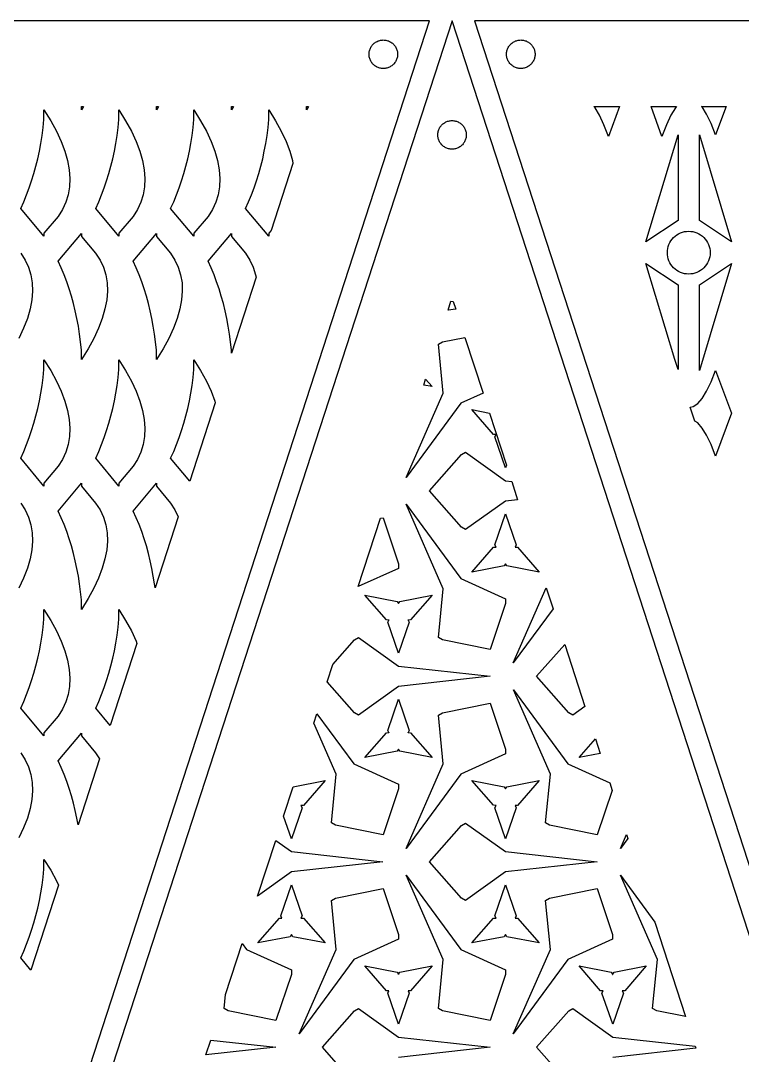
# Model space of a CAD drawing. Header units: metres. Extents: x 20 to 717, y 20 to 251.
# Drawn here: x 503.5 to 604.6, y 105.9 to 250.8 of the extents above; entities that cross this region are included whole.
import ezdxf

# ---------------------------------------------------------------- set-up
doc = ezdxf.new("R2010")
doc.units = ezdxf.units.M

msp = doc.modelspace()

# ---------------------------------------------------------------- linework, layer by layer
for p, q in [((560.772, 250.826), (410.772, 250.826)), ((485.772, 20.0001), (560.772, 250.826)), ((563.926, 250.826), (488.926, 20)), ((638.926, 20), (563.926, 250.826)), ((717.081, 250.826), (567.081, 250.826)), ((567.081, 250.826), (642.081, 20.0001)), ((553.228, 247.813), (553.336, 247.877)), ((553.336, 247.877), (553.449, 247.934)), ((553.449, 247.934), (553.564, 247.984)), ((553.564, 247.984), (553.682, 248.026)), ((553.682, 248.026), (553.802, 248.062)), ((553.802, 248.062), (553.925, 248.089)), ((553.925, 248.089), (554.049, 248.109)), ((554.049, 248.109), (554.174, 248.12)), ((554.174, 248.12), (554.3, 248.124)), ((554.3, 248.124), (554.425, 248.12)), ((554.425, 248.12), (554.55, 248.109)), ((554.55, 248.109), (554.674, 248.089)), ((554.674, 248.089), (554.797, 248.062)), ((554.797, 248.062), (554.917, 248.026)), ((554.917, 248.026), (555.036, 247.984)), ((555.036, 247.984), (555.152, 247.934)), ((555.152, 247.934), (555.263, 247.877)), ((555.263, 247.877), (555.372, 247.813)), ((572.481, 247.813), (572.589, 247.877)), ((572.589, 247.877), (572.701, 247.934)), ((572.701, 247.934), (572.817, 247.984)), ((572.817, 247.984), (572.935, 248.026)), ((572.935, 248.026), (573.055, 248.062)), ((573.055, 248.062), (573.178, 248.089)), ((573.178, 248.089), (573.302, 248.109)), ((573.302, 248.109), (573.427, 248.12)), ((573.427, 248.12), (573.552, 248.124)), ((573.552, 248.124), (573.678, 248.12)), ((573.678, 248.12), (573.803, 248.109)), ((573.803, 248.109), (573.927, 248.089)), ((573.927, 248.089), (574.05, 248.062)), ((574.05, 248.062), (574.171, 248.026)), ((574.171, 248.026), (574.289, 247.984)), ((574.289, 247.984), (574.404, 247.934)), ((574.404, 247.934), (574.516, 247.877)), ((574.516, 247.877), (574.625, 247.813)), ((552.316, 246.375), (552.335, 246.499)), ((552.335, 246.499), (552.363, 246.621)), ((552.363, 246.621), (552.398, 246.742)), ((552.398, 246.742), (552.44, 246.86)), ((552.44, 246.86), (552.49, 246.976)), ((552.49, 246.976), (552.547, 247.087)), ((552.547, 247.087), (552.611, 247.195)), ((552.611, 247.195), (552.682, 247.3)), ((552.682, 247.3), (552.758, 247.399)), ((552.758, 247.399), (552.842, 247.493)), ((552.842, 247.493), (552.931, 247.582)), ((552.931, 247.582), (553.025, 247.665)), ((553.025, 247.665), (553.124, 247.742)), ((553.124, 247.742), (553.228, 247.813)), ((555.372, 247.813), (555.475, 247.742)), ((555.475, 247.742), (555.575, 247.665)), ((555.575, 247.665), (555.669, 247.582)), ((555.669, 247.582), (555.757, 247.493)), ((555.757, 247.493), (555.841, 247.399)), ((555.841, 247.399), (555.917, 247.3)), ((555.917, 247.3), (555.989, 247.195)), ((555.989, 247.195), (556.052, 247.087)), ((556.052, 247.087), (556.11, 246.976)), ((556.11, 246.976), (556.16, 246.86)), ((556.16, 246.86), (556.202, 246.742)), ((556.202, 246.742), (556.237, 246.621)), ((556.237, 246.621), (556.264, 246.499)), ((556.264, 246.499), (556.284, 246.375)), ((571.569, 246.375), (571.589, 246.499)), ((571.589, 246.499), (571.616, 246.621)), ((571.616, 246.621), (571.651, 246.742)), ((571.651, 246.742), (571.693, 246.86)), ((571.693, 246.86), (571.743, 246.976)), ((571.743, 246.976), (571.8, 247.087)), ((571.8, 247.087), (571.864, 247.195)), ((571.864, 247.195), (571.935, 247.3)), ((571.935, 247.3), (572.011, 247.399)), ((572.011, 247.399), (572.095, 247.493)), ((572.095, 247.493), (572.183, 247.582)), ((572.183, 247.582), (572.278, 247.665)), ((572.278, 247.665), (572.378, 247.742)), ((572.378, 247.742), (572.481, 247.813)), ((574.625, 247.813), (574.728, 247.742)), ((574.728, 247.742), (574.828, 247.665)), ((574.828, 247.665), (574.922, 247.582)), ((574.922, 247.582), (575.01, 247.493)), ((575.01, 247.493), (575.094, 247.399)), ((575.094, 247.399), (575.171, 247.3)), ((575.171, 247.3), (575.242, 247.195)), ((575.242, 247.195), (575.305, 247.087)), ((575.305, 247.087), (575.363, 246.976)), ((575.363, 246.976), (575.413, 246.86)), ((575.413, 246.86), (575.455, 246.742)), ((575.455, 246.742), (575.49, 246.621)), ((575.49, 246.621), (575.517, 246.499)), ((575.517, 246.499), (575.537, 246.375)), ((552.3, 246.124), (552.304, 246.249)), ((552.304, 245.998), (552.3, 246.124)), ((552.304, 246.249), (552.316, 246.375)), ((552.316, 245.873), (552.304, 245.998)), ((552.335, 245.749), (552.316, 245.873)), ((552.363, 245.627), (552.335, 245.749)), ((552.398, 245.506), (552.363, 245.627)), ((552.44, 245.388), (552.398, 245.506)), ((552.49, 245.273), (552.44, 245.388)), ((552.547, 245.16), (552.49, 245.273)), ((552.611, 245.052), (552.547, 245.16)), ((552.682, 244.948), (552.611, 245.052)), ((555.989, 245.052), (555.917, 244.948)), ((556.052, 245.16), (555.989, 245.052)), ((556.11, 245.273), (556.052, 245.16)), ((556.16, 245.388), (556.11, 245.273)), ((556.202, 245.506), (556.16, 245.388)), ((556.237, 245.627), (556.202, 245.506)), ((556.264, 245.749), (556.237, 245.627)), ((556.284, 245.873), (556.264, 245.749)), ((556.284, 246.375), (556.295, 246.249)), ((556.295, 245.998), (556.284, 245.873)), ((556.295, 246.249), (556.3, 246.124)), ((556.3, 246.124), (556.295, 245.998)), ((571.552, 246.124), (571.557, 246.249)), ((571.557, 245.998), (571.552, 246.124)), ((571.557, 246.249), (571.569, 246.375)), ((571.569, 245.873), (571.557, 245.998)), ((571.589, 245.749), (571.569, 245.873)), ((571.616, 245.627), (571.589, 245.749)), ((571.651, 245.506), (571.616, 245.627)), ((571.693, 245.388), (571.651, 245.506)), ((571.743, 245.273), (571.693, 245.388)), ((571.8, 245.16), (571.743, 245.273)), ((571.864, 245.052), (571.8, 245.16)), ((571.935, 244.948), (571.864, 245.052)), ((575.242, 245.052), (575.171, 244.948)), ((575.305, 245.16), (575.242, 245.052)), ((575.363, 245.273), (575.305, 245.16)), ((575.413, 245.388), (575.363, 245.273)), ((575.455, 245.506), (575.413, 245.388)), ((575.49, 245.627), (575.455, 245.506)), ((575.517, 245.749), (575.49, 245.627)), ((575.537, 245.873), (575.517, 245.749)), ((575.537, 246.375), (575.548, 246.249)), ((575.548, 245.998), (575.537, 245.873)), ((575.548, 246.249), (575.552, 246.124)), ((575.552, 246.124), (575.548, 245.998)), ((552.758, 244.849), (552.682, 244.948)), ((552.842, 244.755), (552.758, 244.849)), ((552.931, 244.666), (552.842, 244.755)), ((553.025, 244.583), (552.931, 244.666)), ((553.124, 244.506), (553.025, 244.583)), ((553.228, 244.436), (553.124, 244.506)), ((553.336, 244.371), (553.228, 244.436)), ((553.449, 244.315), (553.336, 244.371)), ((553.564, 244.265), (553.449, 244.315)), ((553.682, 244.222), (553.564, 244.265)), ((553.802, 244.187), (553.682, 244.222)), ((553.925, 244.159), (553.802, 244.187)), ((554.049, 244.14), (553.925, 244.159)), ((554.174, 244.128), (554.049, 244.14)), ((554.3, 244.124), (554.174, 244.128)), ((554.425, 244.128), (554.3, 244.124)), ((554.55, 244.14), (554.425, 244.128)), ((554.674, 244.159), (554.55, 244.14)), ((554.797, 244.187), (554.674, 244.159)), ((554.917, 244.222), (554.797, 244.187)), ((555.036, 244.265), (554.917, 244.222)), ((555.152, 244.315), (555.036, 244.265)), ((555.263, 244.371), (555.152, 244.315)), ((555.372, 244.436), (555.263, 244.371)), ((555.475, 244.506), (555.372, 244.436)), ((555.575, 244.583), (555.475, 244.506)), ((555.669, 244.666), (555.575, 244.583)), ((555.757, 244.755), (555.669, 244.666)), ((555.841, 244.849), (555.757, 244.755)), ((555.917, 244.948), (555.841, 244.849)), ((572.011, 244.849), (571.935, 244.948)), ((572.095, 244.755), (572.011, 244.849)), ((572.183, 244.666), (572.095, 244.755)), ((572.278, 244.583), (572.183, 244.666)), ((572.378, 244.506), (572.278, 244.583)), ((572.481, 244.436), (572.378, 244.506)), ((572.589, 244.371), (572.481, 244.436)), ((572.701, 244.315), (572.589, 244.371)), ((572.817, 244.265), (572.701, 244.315)), ((572.935, 244.222), (572.817, 244.265)), ((573.055, 244.187), (572.935, 244.222)), ((573.178, 244.159), (573.055, 244.187)), ((573.302, 244.14), (573.178, 244.159)), ((573.427, 244.128), (573.302, 244.14)), ((573.552, 244.124), (573.427, 244.128)), ((573.678, 244.128), (573.552, 244.124)), ((573.803, 244.14), (573.678, 244.128)), ((573.927, 244.159), (573.803, 244.14)), ((574.05, 244.187), (573.927, 244.159)), ((574.171, 244.222), (574.05, 244.187)), ((574.289, 244.265), (574.171, 244.222)), ((574.404, 244.315), (574.289, 244.265)), ((574.516, 244.371), (574.404, 244.315)), ((574.625, 244.436), (574.516, 244.371)), ((574.728, 244.506), (574.625, 244.436)), ((574.828, 244.583), (574.728, 244.506)), ((574.922, 244.666), (574.828, 244.583)), ((575.01, 244.755), (574.922, 244.666)), ((575.094, 244.849), (575.01, 244.755)), ((575.171, 244.948), (575.094, 244.849)), ((506.775, 236.969), (506.775, 238.315)), ((506.775, 238.315), (507.711, 236.801)), ((512.026, 238.826), (512.328, 238.826)), ((512.328, 238.826), (512.026, 238.337)), ((512.026, 238.337), (512.026, 238.826)), ((517.276, 236.969), (517.276, 238.315)), ((517.276, 238.315), (518.211, 236.801)), ((522.526, 238.826), (522.828, 238.826)), ((522.828, 238.826), (522.526, 238.337)), ((522.526, 238.337), (522.526, 238.826)), ((527.776, 236.969), (527.776, 238.315)), ((527.776, 238.315), (528.711, 236.801)), ((533.026, 238.826), (533.328, 238.826)), ((533.328, 238.826), (533.026, 238.337)), ((533.026, 238.337), (533.026, 238.826)), ((538.276, 236.969), (538.276, 238.314)), ((538.276, 238.314), (539.211, 236.801)), ((543.526, 238.826), (543.828, 238.826)), ((543.828, 238.826), (543.526, 238.337)), ((543.526, 238.337), (543.526, 238.826)), ((583.956, 238.625), (583.791, 238.826)), ((583.791, 238.826), (587.36, 238.826)), ((584.581, 237.572), (583.956, 238.625)), ((587.36, 238.826), (585.831, 234.581)), ((591.801, 238.826), (595.371, 238.826)), ((593.331, 234.581), (591.801, 238.826)), ((595.206, 238.625), (594.581, 237.572)), ((595.371, 238.826), (595.206, 238.625)), ((598.956, 238.748), (598.888, 238.826)), ((598.888, 238.826), (602.331, 238.826)), ((599.581, 237.736), (598.956, 238.748)), ((600.206, 236.429), (599.581, 237.736)), ((602.331, 238.826), (600.831, 234.826)), ((506.657, 235.841), (506.775, 236.969)), ((507.711, 236.801), (508.512, 235.328)), ((517.157, 235.841), (517.276, 236.969)), ((518.211, 236.801), (519.013, 235.328)), ((527.657, 235.841), (527.776, 236.969)), ((528.711, 236.801), (529.513, 235.328)), ((538.157, 235.841), (538.276, 236.969)), ((539.211, 236.801), (540.012, 235.328)), ((562.468, 236.195), (562.557, 236.284)), ((562.557, 236.284), (562.652, 236.367)), ((562.652, 236.367), (562.751, 236.444)), ((562.751, 236.444), (562.855, 236.515)), ((562.855, 236.515), (562.962, 236.579)), ((562.962, 236.579), (563.075, 236.636)), ((563.075, 236.636), (563.19, 236.686)), ((563.19, 236.686), (563.308, 236.728)), ((563.308, 236.728), (563.429, 236.763)), ((563.429, 236.763), (563.551, 236.791)), ((563.551, 236.791), (563.675, 236.81)), ((563.675, 236.81), (563.8, 236.822)), ((563.8, 236.822), (563.926, 236.826)), ((563.926, 236.826), (564.052, 236.822)), ((564.052, 236.822), (564.177, 236.81)), ((564.177, 236.81), (564.301, 236.791)), ((564.301, 236.791), (564.423, 236.763)), ((564.423, 236.763), (564.544, 236.728)), ((564.544, 236.728), (564.663, 236.686)), ((564.663, 236.686), (564.778, 236.636)), ((564.778, 236.636), (564.89, 236.579)), ((564.89, 236.579), (564.998, 236.515)), ((564.998, 236.515), (565.102, 236.444)), ((565.102, 236.444), (565.201, 236.367)), ((565.201, 236.367), (565.295, 236.284)), ((565.295, 236.284), (565.384, 236.195)), ((585.206, 236.224), (584.581, 237.572)), ((594.581, 237.572), (593.956, 236.224)), ((600.831, 234.826), (600.206, 236.429)), ((506.51, 234.73), (506.657, 235.841)), ((508.512, 235.328), (509.172, 233.907)), ((517.01, 234.73), (517.157, 235.841)), ((519.013, 235.328), (519.672, 233.907)), ((527.51, 234.73), (527.657, 235.841)), ((529.513, 235.328), (530.172, 233.907)), ((538.011, 234.73), (538.157, 235.841)), ((540.012, 235.328), (540.672, 233.907)), ((561.926, 234.826), (561.93, 234.952)), ((561.93, 234.701), (561.926, 234.826)), ((561.93, 234.952), (561.942, 235.077)), ((561.942, 235.077), (561.961, 235.201)), ((561.961, 235.201), (561.989, 235.324)), ((561.989, 235.324), (562.024, 235.444)), ((562.024, 235.444), (562.067, 235.562)), ((562.067, 235.562), (562.117, 235.678)), ((562.117, 235.678), (562.173, 235.79)), ((562.173, 235.79), (562.238, 235.898)), ((562.238, 235.898), (562.308, 236.002)), ((562.308, 236.002), (562.385, 236.101)), ((562.385, 236.101), (562.468, 236.195)), ((565.384, 236.195), (565.467, 236.101)), ((565.467, 236.101), (565.544, 236.002)), ((565.544, 236.002), (565.615, 235.898)), ((565.615, 235.898), (565.679, 235.79)), ((565.679, 235.79), (565.736, 235.678)), ((565.736, 235.678), (565.786, 235.562)), ((565.786, 235.562), (565.829, 235.444)), ((565.829, 235.444), (565.864, 235.324)), ((565.864, 235.324), (565.891, 235.201)), ((565.891, 235.201), (565.911, 235.077)), ((565.911, 235.077), (565.922, 234.952)), ((565.922, 234.952), (565.926, 234.826)), ((565.926, 234.826), (565.922, 234.701)), ((585.831, 234.581), (585.206, 236.224)), ((591.081, 219.826), (595.581, 234.825)), ((593.956, 236.224), (593.331, 234.581)), ((595.581, 234.825), (595.581, 222.826)), ((598.581, 222.826), (598.581, 234.825)), ((598.581, 234.825), (603.081, 219.826)), ((506.134, 232.557), (506.336, 233.635)), ((506.336, 233.635), (506.51, 234.73)), ((509.172, 233.907), (509.691, 232.537)), ((516.634, 232.557), (516.836, 233.635)), ((516.836, 233.635), (517.01, 234.73)), ((519.672, 233.907), (520.192, 232.537)), ((527.135, 232.557), (527.336, 233.635)), ((527.336, 233.635), (527.51, 234.73)), ((530.172, 233.907), (530.692, 232.537)), ((537.635, 232.557), (537.836, 233.635)), ((537.836, 233.635), (538.011, 234.73)), ((540.672, 233.907), (541.191, 232.537)), ((561.942, 234.576), (561.93, 234.701)), ((561.961, 234.451), (561.942, 234.576)), ((561.989, 234.329), (561.961, 234.451)), ((562.024, 234.208), (561.989, 234.329)), ((562.067, 234.09), (562.024, 234.208)), ((562.117, 233.975), (562.067, 234.09)), ((562.173, 233.863), (562.117, 233.975)), ((562.238, 233.755), (562.173, 233.863)), ((562.308, 233.651), (562.238, 233.755)), ((562.385, 233.551), (562.308, 233.651)), ((562.468, 233.457), (562.385, 233.551)), ((562.557, 233.368), (562.468, 233.457)), ((565.384, 233.457), (565.295, 233.368)), ((565.467, 233.551), (565.384, 233.457)), ((565.544, 233.651), (565.467, 233.551)), ((565.615, 233.755), (565.544, 233.651)), ((565.679, 233.863), (565.615, 233.755)), ((565.736, 233.975), (565.679, 233.863)), ((565.786, 234.09), (565.736, 233.975)), ((565.829, 234.208), (565.786, 234.09)), ((565.864, 234.329), (565.829, 234.208)), ((565.891, 234.451), (565.864, 234.329)), ((565.911, 234.576), (565.891, 234.451)), ((565.922, 234.701), (565.911, 234.576)), ((505.905, 231.494), (506.134, 232.557)), ((509.691, 232.537), (510.069, 231.217)), ((516.405, 231.494), (516.634, 232.557)), ((520.192, 232.537), (520.569, 231.217)), ((526.905, 231.494), (527.135, 232.557)), ((530.692, 232.537), (531.069, 231.217)), ((537.405, 231.494), (537.635, 232.557)), ((541.191, 232.537), (541.569, 231.217)), ((562.652, 233.285), (562.557, 233.368)), ((562.751, 233.208), (562.652, 233.285)), ((562.855, 233.138), (562.751, 233.208)), ((562.962, 233.074), (562.855, 233.138)), ((563.075, 233.017), (562.962, 233.074)), ((563.19, 232.967), (563.075, 233.017)), ((563.308, 232.924), (563.19, 232.967)), ((563.429, 232.889), (563.308, 232.924)), ((563.551, 232.862), (563.429, 232.889)), ((563.675, 232.842), (563.551, 232.862)), ((563.8, 232.83), (563.675, 232.842)), ((563.926, 232.826), (563.8, 232.83)), ((564.052, 232.83), (563.926, 232.826)), ((564.177, 232.842), (564.052, 232.83)), ((564.301, 232.862), (564.177, 232.842)), ((564.423, 232.889), (564.301, 232.862)), ((564.544, 232.924), (564.423, 232.889)), ((564.663, 232.967), (564.544, 232.924)), ((564.778, 233.017), (564.663, 232.967)), ((564.89, 233.074), (564.778, 233.017)), ((564.998, 233.138), (564.89, 233.074)), ((565.102, 233.208), (564.998, 233.138)), ((565.201, 233.285), (565.102, 233.208)), ((565.295, 233.368), (565.201, 233.285)), ((505.647, 230.449), (505.905, 231.494)), ((510.069, 231.217), (510.305, 229.948)), ((516.147, 230.449), (516.405, 231.494)), ((520.569, 231.217), (520.805, 229.948)), ((526.647, 230.449), (526.905, 231.494)), ((531.069, 231.217), (531.305, 229.948)), ((537.147, 230.449), (537.405, 231.494)), ((541.647, 230.798), (538.607, 221.442)), ((541.569, 231.217), (541.647, 230.798)), ((505.047, 228.406), (505.361, 229.419)), ((505.361, 229.419), (505.647, 230.449)), ((510.305, 229.948), (510.4, 228.731)), ((515.547, 228.406), (515.861, 229.419)), ((515.861, 229.419), (516.147, 230.449)), ((520.805, 229.948), (520.9, 228.731)), ((526.048, 228.406), (526.362, 229.419)), ((526.362, 229.419), (526.647, 230.449)), ((531.305, 229.948), (531.4, 228.731)), ((536.548, 228.406), (536.862, 229.419)), ((536.862, 229.419), (537.147, 230.449)), ((504.705, 227.41), (505.047, 228.406)), ((510.4, 228.731), (510.354, 227.563)), ((515.206, 227.41), (515.547, 228.406)), ((520.9, 228.731), (520.854, 227.563)), ((525.706, 227.41), (526.048, 228.406)), ((531.4, 228.731), (531.354, 227.563)), ((536.206, 227.41), (536.548, 228.406)), ((503.94, 225.467), (504.336, 226.43)), ((504.336, 226.43), (504.705, 227.41)), ((510.166, 226.446), (509.838, 225.381)), ((510.354, 227.563), (510.166, 226.446)), ((514.44, 225.467), (514.837, 226.43)), ((514.837, 226.43), (515.206, 227.41)), ((520.666, 226.446), (520.339, 225.381)), ((520.854, 227.563), (520.666, 226.446)), ((524.94, 225.467), (525.337, 226.43)), ((525.337, 226.43), (525.706, 227.41)), ((531.166, 226.446), (530.839, 225.381)), ((531.354, 227.563), (531.166, 226.446)), ((535.44, 225.467), (535.837, 226.43)), ((535.837, 226.43), (536.206, 227.41)), ((503.515, 224.522), (503.94, 225.467)), ((509.838, 225.381), (509.369, 224.367)), ((514.015, 224.522), (514.44, 225.467)), ((520.339, 225.381), (519.869, 224.367)), ((524.516, 224.522), (524.94, 225.467)), ((530.839, 225.381), (530.369, 224.367)), ((535.016, 224.522), (535.44, 225.467)), ((506.768, 220.624), (503.515, 224.522)), ((508.758, 223.402), (506.768, 221.039)), ((509.369, 224.367), (508.758, 223.402)), ((517.269, 220.624), (514.015, 224.522)), ((519.258, 223.402), (517.269, 221.039)), ((519.869, 224.367), (519.258, 223.402)), ((527.769, 220.624), (524.516, 224.522)), ((529.758, 223.402), (527.769, 221.039)), ((530.369, 224.367), (529.758, 223.402)), ((538.268, 220.624), (535.016, 224.522)), ((595.581, 222.826), (591.081, 219.826)), ((603.081, 219.826), (598.581, 222.826)), ((506.768, 221.039), (506.768, 220.624)), ((508.765, 217.131), (512.018, 221.028)), ((512.018, 221.028), (512.018, 220.613)), ((512.018, 220.613), (514.008, 218.25)), ((517.269, 221.039), (517.269, 220.624)), ((519.265, 217.131), (522.518, 221.028)), ((522.518, 221.028), (522.518, 220.613)), ((522.518, 220.613), (524.508, 218.25)), ((527.769, 221.039), (527.769, 220.624)), ((529.765, 217.131), (533.018, 221.028)), ((533.018, 221.028), (533.018, 220.613)), ((533.018, 220.613), (535.009, 218.25)), ((538.607, 221.442), (538.268, 221.039)), ((538.268, 221.039), (538.268, 220.624)), ((594.761, 220.23), (594.96, 220.447)), ((594.96, 220.447), (595.177, 220.646)), ((595.177, 220.646), (595.414, 220.82)), ((595.414, 220.82), (595.667, 220.972)), ((595.667, 220.972), (595.932, 221.098)), ((595.932, 221.098), (596.21, 221.197)), ((596.21, 221.197), (596.496, 221.269)), ((596.496, 221.269), (596.787, 221.312)), ((596.787, 221.312), (597.081, 221.326)), ((597.081, 221.326), (597.375, 221.312)), ((597.375, 221.312), (597.666, 221.269)), ((597.666, 221.269), (597.952, 221.197)), ((597.952, 221.197), (598.229, 221.098)), ((598.229, 221.098), (598.495, 220.972)), ((598.495, 220.972), (598.748, 220.82)), ((598.748, 220.82), (598.984, 220.646)), ((598.984, 220.646), (599.202, 220.447)), ((599.202, 220.447), (599.4, 220.23)), ((594.095, 218.62), (594.138, 218.911)), ((594.138, 218.911), (594.21, 219.197)), ((594.21, 219.197), (594.309, 219.475)), ((594.309, 219.475), (594.435, 219.74)), ((594.435, 219.74), (594.587, 219.993)), ((594.587, 219.993), (594.761, 220.23)), ((599.4, 220.23), (599.575, 219.993)), ((599.575, 219.993), (599.726, 219.74)), ((599.726, 219.74), (599.852, 219.475)), ((599.852, 219.475), (599.952, 219.197)), ((599.952, 219.197), (600.023, 218.911)), ((600.023, 218.911), (600.066, 218.62)), ((503.508, 218.25), (504.119, 217.286)), ((514.008, 218.25), (514.619, 217.286)), ((524.508, 218.25), (525.119, 217.286)), ((535.009, 218.25), (535.619, 217.286)), ((594.081, 218.326), (594.095, 218.62)), ((594.095, 218.032), (594.081, 218.326)), ((594.138, 217.741), (594.095, 218.032)), ((594.21, 217.455), (594.138, 217.741)), ((594.309, 217.178), (594.21, 217.455)), ((599.952, 217.455), (599.852, 217.178)), ((600.023, 217.741), (599.952, 217.455)), ((600.066, 218.032), (600.023, 217.741)), ((600.066, 218.62), (600.081, 218.326)), ((600.081, 218.326), (600.066, 218.032)), ((504.119, 217.286), (504.588, 216.272)), ((504.588, 216.272), (504.916, 215.205)), ((509.19, 216.186), (508.765, 217.131)), ((509.587, 215.222), (509.19, 216.186)), ((514.619, 217.286), (515.088, 216.272)), ((515.088, 216.272), (515.416, 215.205)), ((519.69, 216.186), (519.265, 217.131)), ((520.087, 215.222), (519.69, 216.186)), ((525.119, 217.286), (525.588, 216.272)), ((525.588, 216.272), (525.917, 215.205)), ((530.19, 216.186), (529.765, 217.131)), ((530.587, 215.222), (530.19, 216.186)), ((535.619, 217.286), (536.088, 216.272)), ((536.088, 216.272), (536.417, 215.205)), ((595.118, 203.369), (591.081, 216.826)), ((591.081, 216.826), (595.581, 213.826)), ((594.435, 216.912), (594.309, 217.178)), ((594.587, 216.659), (594.435, 216.912)), ((594.761, 216.423), (594.587, 216.659)), ((594.96, 216.205), (594.761, 216.423)), ((595.177, 216.007), (594.96, 216.205)), ((595.414, 215.832), (595.177, 216.007)), ((598.581, 213.826), (603.081, 216.826)), ((603.081, 216.826), (598.581, 201.827)), ((598.984, 216.007), (598.748, 215.832)), ((599.202, 216.205), (598.984, 216.007)), ((599.4, 216.423), (599.202, 216.205)), ((599.575, 216.659), (599.4, 216.423)), ((599.726, 216.912), (599.575, 216.659)), ((599.852, 217.178), (599.726, 216.912)), ((504.916, 215.205), (505.104, 214.089)), ((509.956, 214.242), (509.587, 215.222)), ((515.416, 215.205), (515.604, 214.089)), ((520.456, 214.242), (520.087, 215.222)), ((525.917, 215.205), (526.105, 214.089)), ((530.956, 214.242), (530.587, 215.222)), ((536.473, 214.874), (533.026, 204.266)), ((536.417, 215.205), (536.473, 214.874)), ((595.667, 215.681), (595.414, 215.832)), ((595.932, 215.555), (595.667, 215.681)), ((596.21, 215.455), (595.932, 215.555)), ((596.496, 215.384), (596.21, 215.455)), ((596.787, 215.341), (596.496, 215.384)), ((597.081, 215.326), (596.787, 215.341)), ((597.375, 215.341), (597.081, 215.326)), ((597.666, 215.384), (597.375, 215.341)), ((597.952, 215.455), (597.666, 215.384)), ((598.229, 215.555), (597.952, 215.455)), ((598.495, 215.681), (598.229, 215.555)), ((598.748, 215.832), (598.495, 215.681)), ((505.104, 214.089), (505.149, 212.923)), ((510.298, 213.245), (509.956, 214.242)), ((510.612, 212.233), (510.298, 213.245)), ((515.604, 214.089), (515.649, 212.923)), ((520.798, 213.245), (520.456, 214.242)), ((521.112, 212.233), (520.798, 213.245)), ((526.105, 214.089), (526.149, 212.923)), ((531.298, 213.245), (530.956, 214.242)), ((531.612, 212.233), (531.298, 213.245)), ((595.581, 213.826), (595.581, 201.945)), ((598.581, 201.827), (598.581, 213.826)), ((505.054, 211.704), (504.819, 210.435)), ((505.149, 212.923), (505.054, 211.704)), ((510.897, 211.202), (510.612, 212.233)), ((515.554, 211.704), (515.319, 210.435)), ((515.649, 212.923), (515.554, 211.704)), ((521.397, 211.202), (521.112, 212.233)), ((526.054, 211.704), (525.819, 210.435)), ((526.149, 212.923), (526.054, 211.704)), ((531.898, 211.202), (531.612, 212.233)), ((504.819, 210.435), (504.441, 209.115)), ((511.155, 210.157), (510.897, 211.202)), ((515.319, 210.435), (514.941, 209.115)), ((521.655, 210.157), (521.397, 211.202)), ((525.819, 210.435), (525.441, 209.115)), ((532.156, 210.157), (531.898, 211.202)), ((563.371, 210.282), (563.779, 211.539)), ((564.444, 210.401), (563.371, 210.282)), ((563.779, 211.539), (564.084, 211.505)), ((564.084, 211.505), (564.444, 210.401)), ((504.441, 209.115), (503.921, 207.745)), ((511.385, 209.095), (511.155, 210.157)), ((511.586, 208.017), (511.385, 209.095)), ((514.941, 209.115), (514.422, 207.745)), ((521.885, 209.095), (521.655, 210.157)), ((522.086, 208.017), (521.885, 209.095)), ((525.441, 209.115), (524.922, 207.745)), ((532.385, 209.095), (532.156, 210.157)), ((532.587, 208.017), (532.385, 209.095)), ((503.921, 207.745), (503.262, 206.324)), ((511.761, 206.922), (511.586, 208.017)), ((514.422, 207.745), (513.762, 206.324)), ((522.261, 206.922), (522.086, 208.017)), ((524.922, 207.745), (524.262, 206.324)), ((532.761, 206.922), (532.587, 208.017)), ((511.908, 205.811), (511.761, 206.922)), ((513.762, 206.324), (512.961, 204.852)), ((522.408, 205.811), (522.261, 206.922)), ((524.262, 206.324), (523.461, 204.852)), ((532.908, 205.811), (532.761, 206.922)), ((562.587, 205.826), (565.723, 206.462)), ((565.723, 206.462), (568.264, 198.642)), ((512.026, 204.683), (511.908, 205.811)), ((512.961, 204.852), (512.026, 203.337)), ((512.026, 203.337), (512.026, 204.683)), ((522.526, 204.683), (522.408, 205.811)), ((523.461, 204.852), (522.526, 203.337)), ((522.526, 203.337), (522.526, 204.683)), ((533.026, 204.683), (532.908, 205.811)), ((533.026, 204.266), (533.026, 204.683)), ((562.024, 205.501), (562.587, 205.826)), ((562.697, 198.653), (562.024, 205.501)), ((506.775, 201.969), (506.775, 203.315)), ((506.775, 203.315), (507.711, 201.801)), ((517.276, 201.969), (517.276, 203.315)), ((517.276, 203.315), (518.211, 201.801)), ((527.776, 201.969), (527.776, 203.315)), ((527.776, 203.315), (528.711, 201.801)), ((595.581, 201.945), (595.118, 203.369)), ((506.657, 200.841), (506.775, 201.969)), ((507.711, 201.801), (508.512, 200.328)), ((517.157, 200.841), (517.276, 201.969)), ((518.211, 201.801), (519.013, 200.328)), ((527.657, 200.841), (527.776, 201.969)), ((528.711, 201.801), (529.513, 200.328)), ((600.206, 200.224), (600.831, 201.826)), ((600.831, 201.826), (603.081, 195.826)), ((506.51, 199.73), (506.657, 200.841)), ((508.512, 200.328), (509.172, 198.907)), ((517.01, 199.73), (517.157, 200.841)), ((519.013, 200.328), (519.672, 198.907)), ((527.51, 199.73), (527.657, 200.841)), ((529.513, 200.328), (530.172, 198.907)), ((559.959, 199.783), (560.224, 200.6)), ((560.224, 200.6), (561.135, 199.553)), ((599.581, 198.916), (600.206, 200.224)), ((506.134, 197.557), (506.336, 198.635)), ((506.336, 198.635), (506.51, 199.73)), ((509.172, 198.907), (509.691, 197.537)), ((516.634, 197.557), (516.836, 198.635)), ((516.836, 198.635), (517.01, 199.73)), ((519.672, 198.907), (520.192, 197.537)), ((527.135, 197.557), (527.336, 198.635)), ((527.336, 198.635), (527.51, 199.73)), ((530.172, 198.907), (530.692, 197.537)), ((557.511, 186.832), (562.697, 198.653)), ((561.135, 199.553), (559.959, 199.783)), ((568.264, 198.642), (565.157, 197.234)), ((598.956, 197.904), (599.581, 198.916)), ((505.905, 196.494), (506.134, 197.557)), ((509.691, 197.537), (510.069, 196.217)), ((516.405, 196.494), (516.634, 197.557)), ((520.192, 197.537), (520.569, 196.217)), ((526.905, 196.494), (527.135, 197.557)), ((530.761, 197.295), (527.193, 186.314)), ((530.692, 197.537), (530.761, 197.295)), ((565.157, 197.234), (557.511, 186.832)), ((597.706, 196.765), (598.331, 197.187)), ((598.331, 197.187), (598.956, 197.904)), ((505.647, 195.449), (505.905, 196.494)), ((510.069, 196.217), (510.305, 194.948)), ((516.147, 195.449), (516.405, 196.494)), ((520.569, 196.217), (520.805, 194.948)), ((526.647, 195.449), (526.905, 196.494)), ((569.739, 192.859), (566.717, 196.332)), ((566.717, 196.332), (569.17, 195.854)), ((569.17, 195.854), (571.549, 188.533)), ((597.292, 196.681), (597.706, 196.765)), ((597.921, 194.742), (597.292, 196.681)), ((603.081, 195.826), (600.831, 189.826)), ((505.047, 193.406), (505.361, 194.419)), ((505.361, 194.419), (505.647, 195.449)), ((510.305, 194.948), (510.4, 193.731)), ((515.547, 193.406), (515.861, 194.419)), ((515.861, 194.419), (516.147, 195.449)), ((520.805, 194.948), (520.9, 193.731)), ((526.048, 193.406), (526.362, 194.419)), ((526.362, 194.419), (526.647, 195.449)), ((598.331, 194.466), (597.921, 194.742)), ((598.956, 193.748), (598.331, 194.466)), ((504.705, 192.41), (505.047, 193.406)), ((510.4, 193.731), (510.354, 192.563)), ((515.206, 192.41), (515.547, 193.406)), ((520.9, 193.731), (520.854, 192.563)), ((525.706, 192.41), (526.048, 193.406)), ((570.083, 192.84), (569.739, 192.859)), ((569.929, 192.528), (570.085, 192.834)), ((570.09, 192.845), (570.083, 192.84)), ((570.085, 192.834), (570.094, 192.84)), ((570.087, 192.84), (570.09, 192.845)), ((570.094, 192.84), (570.087, 192.84)), ((599.581, 192.736), (598.956, 193.748)), ((503.94, 190.467), (504.336, 191.43)), ((504.336, 191.43), (504.705, 192.41)), ((510.166, 191.446), (509.838, 190.381)), ((510.354, 192.563), (510.166, 191.446)), ((514.44, 190.467), (514.837, 191.43)), ((514.837, 191.43), (515.206, 192.41)), ((520.666, 191.446), (520.339, 190.381)), ((520.854, 192.563), (520.666, 191.446)), ((524.94, 190.467), (525.337, 191.43)), ((525.337, 191.43), (525.706, 192.41)), ((571.426, 188.175), (569.929, 192.528)), ((600.206, 191.429), (599.581, 192.736)), ((600.831, 189.826), (600.206, 191.429)), ((503.515, 189.522), (503.94, 190.467)), ((509.838, 190.381), (509.369, 189.367)), ((514.015, 189.522), (514.44, 190.467)), ((520.339, 190.381), (519.869, 189.367)), ((524.516, 189.522), (524.94, 190.467)), ((560.76, 184.952), (565.269, 190.054)), ((565.269, 190.054), (565.832, 190.379)), ((565.832, 190.379), (571.425, 186.373)), ((506.768, 185.624), (503.515, 189.522)), ((509.369, 189.367), (508.758, 188.402)), ((517.269, 185.624), (514.015, 189.522)), ((519.869, 189.367), (519.258, 188.402)), ((527.193, 186.314), (524.516, 189.522)), ((571.549, 188.533), (571.426, 188.175)), ((508.758, 188.402), (506.768, 186.039)), ((519.258, 188.402), (517.269, 186.039)), ((506.768, 186.039), (506.768, 185.624)), ((508.765, 182.131), (512.018, 186.028)), ((512.018, 186.028), (512.018, 185.613)), ((512.018, 185.613), (514.008, 183.25)), ((517.269, 186.039), (517.269, 185.624)), ((519.265, 182.131), (522.518, 186.028)), ((522.518, 186.028), (522.518, 185.613)), ((522.518, 185.613), (524.508, 183.25)), ((571.425, 186.373), (572.282, 186.278)), ((572.282, 186.278), (573.113, 183.719)), ((565.27, 179.85), (560.76, 184.952)), ((503.508, 183.25), (504.119, 182.286)), ((514.008, 183.25), (514.619, 182.286)), ((524.508, 183.25), (525.119, 182.286)), ((562.698, 171.251), (557.512, 183.071)), ((557.512, 183.071), (565.156, 172.671)), ((571.425, 183.533), (565.832, 179.526)), ((573.113, 183.719), (571.425, 183.533)), ((504.119, 182.286), (504.588, 181.272)), ((504.588, 181.272), (504.916, 180.205)), ((509.19, 181.186), (508.765, 182.131)), ((514.619, 182.286), (515.088, 181.272)), ((515.088, 181.272), (515.416, 180.205)), ((519.69, 181.186), (519.265, 182.131)), ((525.569, 181.315), (522.335, 171.362)), ((525.119, 182.286), (525.569, 181.315)), ((553.897, 181.125), (554.259, 181.199)), ((554.259, 181.199), (556.423, 174.745)), ((569.929, 177.377), (571.426, 181.729)), ((571.426, 181.729), (572.922, 177.377)), ((504.916, 180.205), (505.104, 179.089)), ((509.587, 180.222), (509.19, 181.186)), ((509.956, 179.242), (509.587, 180.222)), ((515.416, 180.205), (515.604, 179.089)), ((520.087, 180.222), (519.69, 181.186)), ((520.456, 179.242), (520.087, 180.222)), ((550.781, 171.536), (553.897, 181.125)), ((565.832, 179.526), (565.27, 179.85)), ((505.104, 179.089), (505.149, 177.923)), ((510.298, 178.245), (509.956, 179.242)), ((515.604, 179.089), (515.649, 177.923)), ((520.798, 178.245), (520.456, 179.242)), ((505.149, 177.923), (505.054, 176.704)), ((510.612, 177.233), (510.298, 178.245)), ((510.897, 176.202), (510.612, 177.233)), ((515.649, 177.923), (515.554, 176.704)), ((521.112, 177.233), (520.798, 178.245)), ((521.397, 176.202), (521.112, 177.233)), ((566.717, 173.573), (569.738, 177.045)), ((569.738, 177.045), (570.083, 177.064)), ((570.085, 177.07), (569.929, 177.377)), ((570.083, 177.064), (570.09, 177.059)), ((570.093, 177.065), (570.085, 177.07)), ((570.087, 177.064), (570.093, 177.065)), ((570.09, 177.059), (570.087, 177.064)), ((572.767, 177.069), (572.759, 177.065)), ((572.759, 177.065), (572.764, 177.064)), ((572.764, 177.064), (572.761, 177.059)), ((572.761, 177.059), (572.771, 177.064)), ((572.922, 177.377), (572.767, 177.069)), ((572.771, 177.064), (573.114, 177.045)), ((573.114, 177.045), (576.135, 173.573)), ((504.819, 175.435), (504.441, 174.115)), ((505.054, 176.704), (504.819, 175.435)), ((511.155, 175.157), (510.897, 176.202)), ((515.319, 175.435), (514.941, 174.115)), ((515.554, 176.704), (515.319, 175.435)), ((521.655, 175.157), (521.397, 176.202)), ((504.441, 174.115), (503.921, 172.745)), ((511.385, 174.095), (511.155, 175.157)), ((511.586, 173.017), (511.385, 174.095)), ((514.941, 174.115), (514.422, 172.745)), ((521.885, 174.095), (521.655, 175.157)), ((522.086, 173.017), (521.885, 174.095)), ((556.423, 174.093), (550.781, 171.536)), ((556.423, 174.745), (556.423, 174.093)), ((571.235, 174.452), (566.717, 173.573)), ((571.422, 174.74), (571.235, 174.452)), ((571.426, 174.746), (571.422, 174.752)), ((571.422, 174.752), (571.422, 174.74)), ((571.429, 174.751), (571.426, 174.746)), ((571.429, 174.741), (571.429, 174.751)), ((571.618, 174.453), (571.429, 174.741)), ((576.135, 173.573), (571.618, 174.453)), ((503.921, 172.745), (503.262, 171.324)), ((511.761, 171.922), (511.586, 173.017)), ((514.422, 172.745), (513.762, 171.324)), ((522.261, 171.922), (522.086, 173.017)), ((565.156, 172.671), (571.422, 169.83)), ((511.908, 170.811), (511.761, 171.922)), ((513.762, 171.324), (512.961, 169.852)), ((522.335, 171.362), (522.261, 171.922)), ((562.025, 164.404), (562.698, 171.251)), ((572.511, 160.851), (577.126, 171.37)), ((577.126, 171.37), (578.082, 168.429)), ((512.026, 169.683), (511.908, 170.811)), ((512.961, 169.852), (512.026, 168.337)), ((512.026, 168.337), (512.026, 169.683)), ((554.739, 166.879), (551.717, 170.351)), ((551.717, 170.351), (556.236, 169.471)), ((556.618, 169.471), (561.135, 170.351)), ((561.135, 170.351), (558.115, 166.878)), ((571.422, 169.83), (571.422, 169.179)), ((506.775, 166.969), (506.775, 168.315)), ((506.775, 168.315), (507.711, 166.801)), ((517.276, 166.969), (517.276, 168.315)), ((517.276, 168.315), (518.211, 166.801)), ((556.236, 169.471), (556.423, 169.183)), ((556.423, 169.183), (556.423, 169.172)), ((556.423, 169.172), (556.426, 169.178)), ((556.426, 169.178), (556.43, 169.173)), ((556.43, 169.183), (556.618, 169.471)), ((556.43, 169.173), (556.43, 169.183)), ((571.422, 169.179), (569.259, 162.724)), ((578.082, 168.429), (572.511, 160.851)), ((506.657, 165.841), (506.775, 166.969)), ((507.711, 166.801), (508.512, 165.328)), ((517.157, 165.841), (517.276, 166.969)), ((518.211, 166.801), (519.013, 165.328)), ((555.083, 166.859), (554.739, 166.879)), ((554.929, 166.547), (555.085, 166.853)), ((555.09, 166.864), (555.083, 166.859)), ((555.085, 166.853), (555.094, 166.859)), ((555.087, 166.859), (555.09, 166.864)), ((555.094, 166.859), (555.087, 166.859)), ((557.765, 166.859), (557.759, 166.859)), ((557.759, 166.859), (557.767, 166.854)), ((557.772, 166.859), (557.761, 166.865)), ((557.761, 166.865), (557.765, 166.859)), ((557.767, 166.854), (557.922, 166.547)), ((558.115, 166.878), (557.772, 166.859)), ((506.51, 164.73), (506.657, 165.841)), ((508.512, 165.328), (509.172, 163.907)), ((517.01, 164.73), (517.157, 165.841)), ((519.013, 165.328), (519.672, 163.907)), ((556.426, 162.194), (554.929, 166.547)), ((557.922, 166.547), (556.426, 162.194)), ((506.336, 163.635), (506.51, 164.73)), ((509.172, 163.907), (509.691, 162.537)), ((516.836, 163.635), (517.01, 164.73)), ((519.672, 163.907), (519.801, 163.566)), ((547.244, 160.65), (550.269, 164.073)), ((550.269, 164.073), (550.832, 164.398)), ((550.832, 164.398), (556.425, 160.392)), ((562.587, 164.079), (562.025, 164.404)), ((569.259, 162.724), (562.587, 164.079)), ((505.905, 161.494), (506.134, 162.557)), ((506.134, 162.557), (506.336, 163.635)), ((509.691, 162.537), (510.069, 161.217)), ((519.801, 163.566), (516.065, 152.066)), ((516.405, 161.494), (516.634, 162.557)), ((516.634, 162.557), (516.836, 163.635)), ((575.76, 158.971), (579.705, 163.434)), ((579.705, 163.434), (582.524, 154.757)), ((505.647, 160.449), (505.905, 161.494)), ((510.069, 161.217), (510.305, 159.948)), ((516.147, 160.449), (516.405, 161.494)), ((505.361, 159.419), (505.647, 160.449)), ((510.305, 159.948), (510.4, 158.731)), ((515.861, 159.419), (516.147, 160.449)), ((546.446, 158.195), (547.244, 160.65)), ((556.425, 160.392), (569.253, 158.971)), ((504.705, 157.41), (505.047, 158.406)), ((505.047, 158.406), (505.361, 159.419)), ((510.4, 158.731), (510.354, 157.563)), ((515.206, 157.41), (515.547, 158.406)), ((515.547, 158.406), (515.861, 159.419)), ((550.27, 153.869), (546.446, 158.195)), ((569.253, 158.971), (556.425, 157.552)), ((580.27, 153.869), (575.76, 158.971)), ((504.336, 156.43), (504.705, 157.41)), ((510.354, 157.563), (510.166, 156.446)), ((514.837, 156.43), (515.206, 157.41)), ((556.425, 157.552), (550.832, 153.545)), ((577.698, 145.27), (572.512, 157.09)), ((572.512, 157.09), (580.156, 146.69)), ((503.515, 154.522), (503.94, 155.467)), ((503.94, 155.467), (504.336, 156.43)), ((509.838, 155.381), (509.369, 154.367)), ((510.166, 156.446), (509.838, 155.381)), ((514.015, 154.522), (514.44, 155.467)), ((514.44, 155.467), (514.837, 156.43)), ((554.929, 151.396), (556.426, 155.749)), ((556.426, 155.749), (557.922, 151.396)), ((562.587, 153.864), (569.259, 155.218)), ((569.259, 155.218), (571.423, 148.764)), ((506.768, 150.624), (503.515, 154.522)), ((509.369, 154.367), (508.758, 153.402)), ((516.065, 152.066), (514.015, 154.522)), ((544.566, 152.409), (544.991, 153.717)), ((544.991, 153.717), (550.156, 146.69)), ((550.832, 153.545), (550.27, 153.869)), ((562.024, 153.539), (562.587, 153.864)), ((580.832, 153.545), (580.27, 153.869)), ((582.524, 154.757), (580.832, 153.545)), ((508.758, 153.402), (506.768, 151.039)), ((547.698, 145.27), (544.566, 152.409)), ((562.697, 146.692), (562.024, 153.539)), ((506.768, 151.039), (506.768, 150.624)), ((508.765, 147.13), (512.018, 151.028)), ((512.018, 151.028), (512.018, 150.613)), ((551.717, 147.592), (554.738, 151.064)), ((554.738, 151.064), (555.083, 151.084)), ((555.085, 151.089), (554.929, 151.396)), ((555.083, 151.084), (555.09, 151.078)), ((555.093, 151.084), (555.085, 151.089)), ((555.09, 151.078), (555.087, 151.084)), ((555.087, 151.084), (555.093, 151.084)), ((557.767, 151.089), (557.759, 151.084)), ((557.759, 151.084), (557.764, 151.084)), ((557.764, 151.084), (557.761, 151.078)), ((557.761, 151.078), (557.771, 151.084)), ((557.922, 151.396), (557.767, 151.089)), ((557.771, 151.084), (558.114, 151.064)), ((558.114, 151.064), (561.135, 147.592)), ((512.018, 150.613), (514.008, 148.25)), ((581.717, 147.592), (584, 150.215)), ((584, 150.215), (584.666, 148.166)), ((503.508, 148.25), (504.119, 147.286)), ((514.008, 148.25), (514.548, 147.398)), ((556.235, 148.472), (551.717, 147.592)), ((556.422, 148.759), (556.235, 148.472)), ((556.426, 148.765), (556.422, 148.771)), ((556.422, 148.771), (556.422, 148.759)), ((556.429, 148.77), (556.426, 148.765)), ((556.429, 148.76), (556.429, 148.77)), ((556.618, 148.472), (556.429, 148.76)), ((561.135, 147.592), (556.618, 148.472)), ((571.423, 148.113), (565.157, 145.272)), ((571.423, 148.764), (571.423, 148.113)), ((584.666, 148.166), (581.717, 147.592)), ((504.119, 147.286), (504.588, 146.272)), ((509.19, 146.186), (508.765, 147.13)), ((514.548, 147.398), (511.555, 138.186)), ((550.156, 146.69), (556.422, 143.849)), ((557.511, 134.87), (562.697, 146.692)), ((580.156, 146.69), (586.006, 144.038)), ((504.588, 146.272), (504.916, 145.205)), ((504.916, 145.205), (505.104, 144.089)), ((509.587, 145.223), (509.19, 146.186)), ((509.956, 144.242), (509.587, 145.223)), ((547.025, 138.423), (547.698, 145.27)), ((565.157, 145.272), (557.511, 134.87)), ((577.025, 138.423), (577.698, 145.27)), ((505.104, 144.089), (505.149, 142.922)), ((510.298, 143.245), (509.956, 144.242)), ((541.671, 143.5), (546.135, 144.37)), ((546.135, 144.37), (543.115, 140.897)), ((556.422, 143.849), (556.422, 143.198)), ((569.739, 140.898), (566.717, 144.37)), ((566.717, 144.37), (571.236, 143.49)), ((571.618, 143.49), (576.135, 144.37)), ((576.135, 144.37), (573.115, 140.897)), ((586.006, 144.038), (586.35, 142.981)), ((505.149, 142.922), (505.054, 141.704)), ((510.612, 142.233), (510.298, 143.245)), ((510.897, 141.202), (510.612, 142.233)), ((540.335, 139.387), (541.671, 143.5)), ((556.422, 143.198), (554.259, 136.744)), ((571.236, 143.49), (571.423, 143.202)), ((571.423, 143.202), (571.423, 143.191)), ((571.423, 143.191), (571.426, 143.197)), ((571.426, 143.197), (571.43, 143.192)), ((571.43, 143.202), (571.618, 143.49)), ((571.43, 143.192), (571.43, 143.202)), ((586.35, 142.981), (584.259, 136.744)), ((505.054, 141.704), (504.819, 140.436)), ((511.155, 140.157), (510.897, 141.202)), ((542.765, 140.878), (542.759, 140.878)), ((542.759, 140.878), (542.767, 140.873)), ((542.772, 140.878), (542.761, 140.884)), ((542.761, 140.884), (542.765, 140.878)), ((542.767, 140.873), (542.922, 140.566)), ((543.115, 140.897), (542.772, 140.878)), ((570.083, 140.879), (569.739, 140.898)), ((569.929, 140.566), (570.085, 140.873)), ((570.09, 140.884), (570.083, 140.879)), ((570.085, 140.873), (570.094, 140.878)), ((570.087, 140.879), (570.09, 140.884)), ((570.094, 140.878), (570.087, 140.879)), ((572.765, 140.878), (572.759, 140.878)), ((572.759, 140.878), (572.767, 140.873)), ((572.772, 140.878), (572.761, 140.884)), ((572.761, 140.884), (572.765, 140.878)), ((572.767, 140.873), (572.922, 140.566)), ((573.115, 140.897), (572.772, 140.878)), ((504.819, 140.436), (504.441, 139.115)), ((511.385, 139.095), (511.155, 140.157)), ((541.426, 136.214), (540.335, 139.387)), ((542.922, 140.566), (541.426, 136.214)), ((571.426, 136.214), (569.929, 140.566)), ((572.922, 140.566), (571.426, 136.214)), ((503.921, 137.745), (503.262, 136.324)), ((504.441, 139.115), (503.921, 137.745)), ((511.555, 138.186), (511.385, 139.095)), ((547.587, 138.098), (547.025, 138.423)), ((554.259, 136.744), (547.587, 138.098)), ((560.76, 132.99), (565.269, 138.092)), ((565.269, 138.092), (565.832, 138.417)), ((565.832, 138.417), (571.425, 134.411)), ((577.587, 138.098), (577.025, 138.423)), ((584.259, 136.744), (577.587, 138.098)), ((587.511, 134.87), (588.358, 136.8)), ((588.534, 136.261), (587.511, 134.87)), ((588.358, 136.8), (588.534, 136.261)), ((536.695, 128.182), (539.229, 135.984)), ((539.229, 135.984), (541.425, 134.411)), ((541.425, 134.411), (554.253, 132.99)), ((571.425, 134.411), (584.253, 132.99)), ((506.657, 130.84), (506.775, 131.969)), ((506.775, 131.969), (506.775, 133.315)), ((506.775, 133.315), (507.711, 131.801)), ((554.253, 132.99), (541.425, 131.571)), ((565.27, 127.888), (560.76, 132.99)), ((584.253, 132.99), (571.425, 131.571)), ((506.51, 129.731), (506.657, 130.84)), ((507.711, 131.801), (508.512, 130.328)), ((541.425, 131.571), (536.695, 128.182)), ((562.698, 119.29), (557.512, 131.109)), ((557.512, 131.109), (565.156, 120.709)), ((571.425, 131.571), (565.832, 127.564)), ((592.698, 119.29), (587.512, 131.109)), ((587.512, 131.109), (592.342, 124.537)), ((508.8, 129.708), (504.937, 117.818)), ((506.336, 128.635), (506.51, 129.731)), ((508.512, 130.328), (508.8, 129.708)), ((539.929, 125.415), (541.426, 129.768)), ((541.426, 129.768), (542.922, 125.415)), ((547.587, 127.884), (554.259, 129.237)), ((554.259, 129.237), (556.423, 122.783)), ((569.929, 125.415), (571.426, 129.768)), ((571.426, 129.768), (572.922, 125.415)), ((577.587, 127.884), (584.259, 129.237)), ((584.259, 129.237), (586.423, 122.783)), ((505.905, 126.494), (506.134, 127.558)), ((506.134, 127.558), (506.336, 128.635)), ((547.024, 127.559), (547.587, 127.884)), ((547.697, 120.711), (547.024, 127.559)), ((565.832, 127.564), (565.27, 127.888)), ((577.024, 127.559), (577.587, 127.884)), ((577.697, 120.711), (577.024, 127.559)), ((505.647, 125.449), (505.905, 126.494)), ((505.361, 124.419), (505.647, 125.449)), ((536.717, 121.611), (539.738, 125.083)), ((539.738, 125.083), (540.083, 125.103)), ((540.085, 125.108), (539.929, 125.415)), ((540.083, 125.103), (540.09, 125.098)), ((540.093, 125.103), (540.085, 125.108)), ((540.09, 125.098), (540.087, 125.103)), ((540.087, 125.103), (540.093, 125.103)), ((542.767, 125.108), (542.759, 125.103)), ((542.759, 125.103), (542.764, 125.103)), ((542.764, 125.103), (542.761, 125.097)), ((542.761, 125.097), (542.771, 125.103)), ((542.922, 125.415), (542.767, 125.108)), ((542.771, 125.103), (543.114, 125.083)), ((543.114, 125.083), (546.135, 121.611)), ((566.717, 121.611), (569.738, 125.083)), ((569.738, 125.083), (570.083, 125.103)), ((570.085, 125.108), (569.929, 125.415)), ((570.083, 125.103), (570.09, 125.098)), ((570.093, 125.103), (570.085, 125.108)), ((570.09, 125.098), (570.087, 125.103)), ((570.087, 125.103), (570.093, 125.103)), ((572.767, 125.108), (572.759, 125.103)), ((572.759, 125.103), (572.764, 125.103)), ((572.764, 125.103), (572.761, 125.097)), ((572.761, 125.097), (572.771, 125.103)), ((572.922, 125.415), (572.767, 125.108)), ((572.771, 125.103), (573.114, 125.083)), ((573.114, 125.083), (576.135, 121.611)), ((504.705, 122.41), (505.047, 123.406)), ((505.047, 123.406), (505.361, 124.419)), ((592.342, 124.537), (596.646, 111.293)), ((504.336, 121.43), (504.705, 122.41)), ((541.235, 122.491), (536.717, 121.611)), ((541.422, 122.779), (541.235, 122.491)), ((541.426, 122.784), (541.422, 122.79)), ((541.422, 122.79), (541.422, 122.779)), ((541.429, 122.789), (541.426, 122.784)), ((541.429, 122.78), (541.429, 122.789)), ((541.618, 122.491), (541.429, 122.78)), ((546.135, 121.611), (541.618, 122.491)), ((556.423, 122.132), (550.157, 119.291)), ((556.423, 122.783), (556.423, 122.132)), ((571.235, 122.491), (566.717, 121.611)), ((571.422, 122.779), (571.235, 122.491)), ((571.426, 122.784), (571.422, 122.79)), ((571.422, 122.79), (571.422, 122.779)), ((571.429, 122.789), (571.426, 122.784)), ((571.429, 122.78), (571.429, 122.789)), ((571.618, 122.491), (571.429, 122.78)), ((576.135, 121.611), (571.618, 122.491)), ((586.423, 122.132), (580.157, 119.291)), ((586.423, 122.783), (586.423, 122.132)), ((503.515, 119.523), (503.94, 120.466)), ((503.94, 120.466), (504.336, 121.43)), ((532.218, 114.405), (534.539, 121.548)), ((534.539, 121.548), (535.156, 120.709)), ((535.156, 120.709), (541.422, 117.868)), ((542.511, 108.89), (547.697, 120.711)), ((565.156, 120.709), (571.422, 117.868)), ((572.511, 108.89), (577.697, 120.711)), ((504.937, 117.818), (503.515, 119.523)), ((550.157, 119.291), (542.511, 108.89)), ((562.025, 112.442), (562.698, 119.29)), ((580.157, 119.291), (572.511, 108.89)), ((592.025, 112.442), (592.698, 119.29)), ((541.422, 117.868), (541.422, 117.218)), ((554.739, 114.917), (551.717, 118.389)), ((551.717, 118.389), (556.236, 117.51)), ((556.236, 117.51), (556.423, 117.222)), ((556.43, 117.221), (556.618, 117.509)), ((556.618, 117.509), (561.135, 118.389)), ((561.135, 118.389), (558.115, 114.916)), ((571.422, 117.868), (571.422, 117.218)), ((584.739, 114.917), (581.717, 118.389)), ((581.717, 118.389), (586.236, 117.51)), ((586.236, 117.51), (586.423, 117.222)), ((586.43, 117.221), (586.618, 117.509)), ((586.618, 117.509), (591.135, 118.389)), ((591.135, 118.389), (588.115, 114.916)), ((541.422, 117.218), (539.259, 110.763)), ((556.423, 117.222), (556.423, 117.21)), ((556.423, 117.21), (556.426, 117.216)), ((556.426, 117.216), (556.43, 117.211)), ((556.43, 117.211), (556.43, 117.221)), ((571.422, 117.218), (569.259, 110.763)), ((586.423, 117.222), (586.423, 117.21)), ((586.423, 117.21), (586.427, 117.216)), ((586.427, 117.216), (586.43, 117.211)), ((586.43, 117.211), (586.43, 117.221)), ((555.083, 114.897), (554.739, 114.917)), ((554.929, 114.585), (555.085, 114.892)), ((556.426, 110.232), (554.929, 114.585)), ((555.09, 114.902), (555.083, 114.897)), ((555.085, 114.892), (555.094, 114.897)), ((555.087, 114.897), (555.09, 114.902)), ((555.094, 114.897), (555.087, 114.897)), ((557.922, 114.585), (556.426, 110.232)), ((557.765, 114.897), (557.759, 114.896)), ((557.759, 114.896), (557.767, 114.893)), ((557.772, 114.897), (557.761, 114.903)), ((557.761, 114.903), (557.765, 114.897)), ((557.767, 114.893), (557.922, 114.585)), ((558.115, 114.916), (557.772, 114.897)), ((585.083, 114.897), (584.739, 114.917)), ((584.929, 114.585), (585.085, 114.892)), ((586.426, 110.232), (584.929, 114.585)), ((585.09, 114.902), (585.083, 114.897)), ((585.085, 114.892), (585.094, 114.897)), ((585.087, 114.897), (585.09, 114.902)), ((585.094, 114.897), (585.087, 114.897)), ((587.922, 114.585), (586.426, 110.232)), ((587.765, 114.897), (587.759, 114.896)), ((587.759, 114.896), (587.767, 114.893)), ((587.772, 114.897), (587.761, 114.903)), ((587.761, 114.903), (587.765, 114.897)), ((587.767, 114.893), (587.922, 114.585)), ((588.115, 114.916), (587.772, 114.897)), ((532.025, 112.442), (532.218, 114.405)), ((532.587, 112.117), (532.025, 112.442)), ((539.259, 110.763), (532.587, 112.117)), ((545.76, 107.01), (550.269, 112.111)), ((550.269, 112.111), (550.832, 112.437)), ((550.832, 112.437), (556.425, 108.43)), ((562.587, 112.117), (562.025, 112.442)), ((569.259, 110.763), (562.587, 112.117)), ((575.76, 107.01), (580.269, 112.111)), ((580.269, 112.111), (580.832, 112.437)), ((580.832, 112.437), (586.425, 108.43)), ((592.587, 112.117), (592.025, 112.442)), ((596.646, 111.293), (592.587, 112.117)), ((529.463, 105.926), (530.143, 108.019)), ((530.143, 108.019), (539.253, 107.01)), ((556.425, 108.43), (569.253, 107.01)), ((586.425, 108.43), (597.992, 107.149)), ((539.253, 107.01), (529.463, 105.926)), ((550.27, 101.907), (545.76, 107.01)), ((569.253, 107.01), (556.425, 105.59)), ((580.27, 101.907), (575.76, 107.01)), ((598.08, 106.88), (586.425, 105.59)), ((597.992, 107.149), (598.08, 106.88))]:
    msp.add_line(p, q)

doc.saveas('drawing.dxf')
